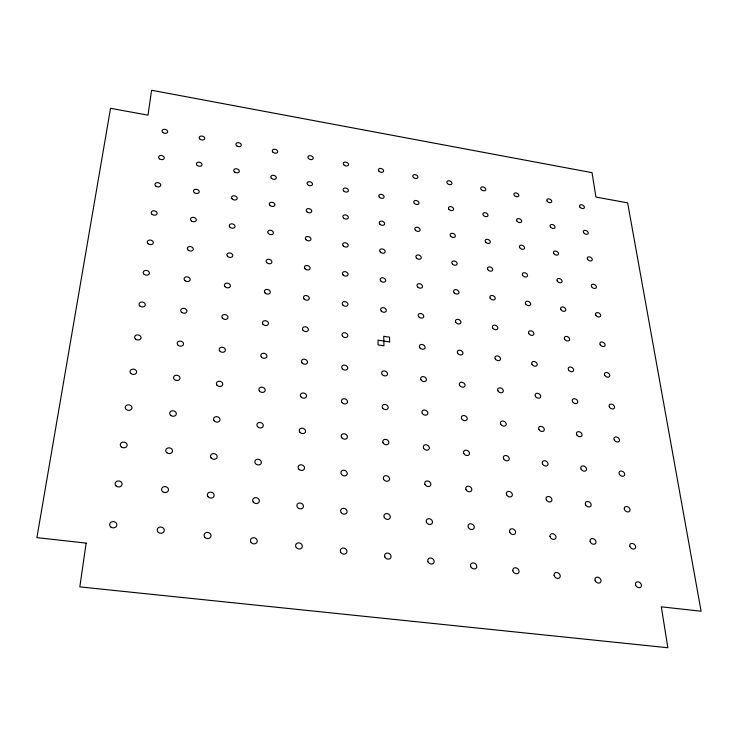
<?xml version="1.0" encoding="UTF-8"?>
<svg xmlns="http://www.w3.org/2000/svg" width="738" height="738" viewBox="0 0 738 738"><rect width="100%" height="100%" fill="white"/><g stroke="black" fill="none" stroke-linecap="round" stroke-linejoin="round"><path stroke-width="1.11" d="M86.152 543.113L79.824 586.894L667.853 647.743L661.322 606.83L701.1 611.23L627.641 202.858L595.926 197.064L592.033 172.664L151.594 90.257L147.997 115.156L110.543 108.302L36.9 537.651L86.152 543.113M389.627 341.915L378.022 340.163L378.087 344.932L383.917 345.808L383.742 336.297L389.526 337.174L389.627 341.915M300.947 396.832A3.164 2.546 20.1 0 0 306.288 396.998A3.164 2.546 20.1 0 0 303.134 392.976A3.164 2.546 20.1 0 0 300.947 396.832M302.017 362.893A3.109 2.445 19.6 0 0 307.248 363.096A3.109 2.445 19.6 0 0 304.157 359.203A3.109 2.445 19.6 0 0 302.017 362.893M303.032 330.273A3.044 2.352 19.2 0 0 308.17 330.513A3.044 2.352 19.2 0 0 305.135 326.75A3.044 2.352 19.2 0 0 303.032 330.273M342.321 368.76A3.081 2.417 22 0 0 347.469 368.954A3.081 2.417 22 0 0 344.342 365.079A3.081 2.417 22 0 0 342.321 368.76M342.072 402.57A3.146 2.509 22.7 0 0 347.321 402.736A3.146 2.509 22.7 0 0 344.129 398.732A3.146 2.509 22.7 0 0 342.072 402.57M341.814 437.772A3.21 2.62 23.6 0 0 347.174 437.892A3.21 2.62 23.6 0 0 343.917 433.75A3.21 2.62 23.6 0 0 341.814 437.772M382.275 374.572A3.063 2.38 24.3 0 0 387.339 374.756A3.063 2.38 24.3 0 0 384.166 370.9A3.063 2.38 24.3 0 0 382.275 374.572M382.819 408.262A3.118 2.482 25.2 0 0 387.994 408.418A3.118 2.482 25.2 0 0 384.756 404.433A3.118 2.482 25.2 0 0 382.819 408.262M382.985 442.671A3.183 2.583 26.4 0 0 388.28 443.99A3.183 2.583 26.4 0 0 386.168 439.433A3.183 2.583 26.4 0 0 382.985 442.671M299.84 432.164A3.229 2.657 20.7 0 0 305.292 432.293A3.229 2.657 20.7 0 0 302.073 428.132A3.229 2.657 20.7 0 0 299.84 432.164M178.218 345.356A3.21 2.528 12.1 0 0 183.467 344.434A3.21 2.528 12.1 0 0 179.399 341.141A3.21 2.528 12.1 0 0 178.218 345.356M219.712 350.919A3.164 2.5 14.6 0 0 225.118 351.14A3.164 2.5 14.6 0 0 222.11 347.211A3.164 2.5 14.6 0 0 219.712 350.919M261.353 356.98A3.136 2.472 17.1 0 0 266.676 357.192A3.136 2.472 17.1 0 0 263.623 353.281A3.136 2.472 17.1 0 0 261.353 356.98M174.574 379.664A3.275 2.629 11.6 0 0 179.943 378.659A3.275 2.629 11.6 0 0 175.792 375.273A3.275 2.629 11.6 0 0 174.574 379.664M216.944 385.088A3.229 2.601 14.4 0 0 222.461 385.273A3.229 2.601 14.4 0 0 219.398 381.214A3.229 2.601 14.4 0 0 216.944 385.088M259.453 391.029A3.201 2.574 17.3 0 0 264.887 391.205A3.201 2.574 17.3 0 0 261.769 387.164A3.201 2.574 17.3 0 0 259.453 391.029M170.773 415.42A3.339 2.74 11 0 0 176.262 414.332A3.339 2.74 11 0 0 172.028 410.835A3.339 2.74 11 0 0 170.773 415.42M214.057 420.697A3.293 2.712 14.3 0 0 219.703 420.835A3.293 2.712 14.3 0 0 216.566 416.638A3.293 2.712 14.3 0 0 214.057 420.697M257.47 426.499A3.266 2.684 17.5 0 0 263.023 426.638A3.266 2.684 17.5 0 0 259.85 422.45A3.266 2.684 17.5 0 0 257.47 426.499M420.891 379.636A3.044 2.352 26.4 0 0 425.918 380.928A3.044 2.352 26.4 0 0 423.833 376.703A3.044 2.352 26.4 0 0 420.891 379.636M459.571 385.264A3.026 2.315 28.3 0 0 464.553 386.555A3.026 2.315 28.3 0 0 462.403 382.339A3.026 2.315 28.3 0 0 459.571 385.264M497.929 390.854A3.017 2.279 30 0 0 502.855 392.127A3.017 2.279 30 0 0 500.65 387.93A3.017 2.279 30 0 0 497.929 390.854M422.201 413.188A3.1 2.445 27.5 0 0 427.33 414.488A3.1 2.445 27.5 0 0 425.199 410.116A3.1 2.445 27.5 0 0 422.201 413.188M461.637 418.704A3.09 2.398 29.5 0 0 466.711 419.996A3.09 2.398 29.5 0 0 464.516 415.632A3.09 2.398 29.5 0 0 461.637 418.704M500.733 424.166A3.081 2.362 31.3 0 0 505.751 425.448A3.081 2.362 31.3 0 0 503.491 421.103A3.081 2.362 31.3 0 0 500.733 424.166M423.566 448.104A3.173 2.537 28.8 0 0 428.796 449.414A3.173 2.537 28.8 0 0 426.629 444.876A3.173 2.537 28.8 0 0 423.566 448.104M463.787 453.483A3.155 2.5 31 0 0 468.962 454.783A3.155 2.5 31 0 0 466.72 450.263A3.155 2.5 31 0 0 463.787 453.483M503.639 458.815A3.146 2.454 32.9 0 0 508.759 460.097A3.146 2.454 32.9 0 0 506.452 455.604A3.146 2.454 32.9 0 0 503.639 458.815M191.437 220.957A2.97 2.159 13.4 0 0 196.271 220.321A2.97 2.159 13.4 0 0 192.498 217.378A2.97 2.159 13.4 0 0 191.437 220.957M229.749 226.935A2.943 2.14 15.1 0 0 234.749 227.286A2.943 2.14 15.1 0 0 231.944 223.826A2.943 2.14 15.1 0 0 229.749 226.935M268.254 233.346A2.906 2.122 16.8 0 0 273.171 233.688A2.906 2.122 16.8 0 0 270.339 230.238A2.906 2.122 16.8 0 0 268.254 233.346M305.883 239.619A2.887 2.094 18.5 0 0 310.726 239.951A2.887 2.094 18.5 0 0 307.857 236.511A2.887 2.094 18.5 0 0 305.883 239.619M343.216 245.837A2.86 2.076 20.2 0 0 347.995 246.16A2.86 2.076 20.2 0 0 345.089 242.737A2.86 2.076 20.2 0 0 343.216 245.837M380.264 252.009A2.841 2.048 21.9 0 0 384.968 252.322A2.841 2.048 21.9 0 0 382.035 248.909A2.841 2.048 21.9 0 0 380.264 252.009M416.49 258.042A2.823 2.02 23.4 0 0 421.121 258.346A2.823 2.02 23.4 0 0 418.151 254.951A2.823 2.02 23.4 0 0 416.49 258.042M452.44 264.029A2.804 2.002 24.9 0 0 457.006 264.324A2.804 2.002 24.9 0 0 454.008 260.948A2.804 2.002 24.9 0 0 452.44 264.029M487.735 269.444A2.786 1.974 26.3 0 0 492.311 270.68A2.786 1.974 26.3 0 0 490.281 267.008A2.786 1.974 26.3 0 0 487.735 269.444M188.328 250.274A3.026 2.242 13.1 0 0 193.255 249.573A3.026 2.242 13.1 0 0 189.408 246.547A3.026 2.242 13.1 0 0 188.328 250.274M227.387 256.169A2.998 2.223 15 0 0 232.479 256.492A2.998 2.223 15 0 0 229.629 252.922A2.998 2.223 15 0 0 227.387 256.169M266.621 262.507A2.961 2.196 16.9 0 0 271.639 262.82A2.961 2.196 16.9 0 0 268.752 259.269A2.961 2.196 16.9 0 0 266.621 262.507M304.969 268.706A2.934 2.177 18.7 0 0 309.905 269.01A2.934 2.177 18.7 0 0 306.98 265.468A2.934 2.177 18.7 0 0 304.969 268.706M343.004 274.85A2.915 2.149 20.6 0 0 347.866 275.145A2.915 2.149 20.6 0 0 344.914 271.621A2.915 2.149 20.6 0 0 343.004 274.85M380.743 280.957A2.887 2.122 22.3 0 0 385.531 281.233A2.887 2.122 22.3 0 0 382.542 277.728A2.887 2.122 22.3 0 0 380.743 280.957M417.625 286.916A2.869 2.103 24 0 0 422.339 287.193A2.869 2.103 24 0 0 419.313 283.687A2.869 2.103 24 0 0 417.625 286.916M454.221 292.829A2.86 2.076 25.6 0 0 458.87 293.097A2.86 2.076 25.6 0 0 455.816 289.61A2.86 2.076 25.6 0 0 454.221 292.829M490.143 298.143A2.841 2.039 27.1 0 0 494.801 299.397A2.841 2.039 27.1 0 0 492.735 295.597A2.841 2.039 27.1 0 0 490.143 298.143M185.09 280.735A3.081 2.325 12.8 0 0 190.118 279.97A3.081 2.325 12.8 0 0 186.207 276.851A3.081 2.325 12.8 0 0 185.09 280.735M224.924 286.529A3.053 2.306 14.9 0 0 230.118 286.824A3.053 2.306 14.9 0 0 227.221 283.143A3.053 2.306 14.9 0 0 224.924 286.529M264.933 292.792A3.017 2.288 16.9 0 0 270.043 293.069A3.017 2.288 16.9 0 0 267.11 289.407A3.017 2.288 16.9 0 0 264.933 292.792M304.019 298.908A2.989 2.26 19 0 0 309.056 299.176A2.989 2.26 19 0 0 306.076 295.523A2.989 2.26 19 0 0 304.019 298.908M342.783 304.969A2.97 2.232 21 0 0 347.746 305.237A2.97 2.232 21 0 0 344.729 301.593A2.97 2.232 21 0 0 342.783 304.969M381.232 310.984A2.943 2.205 22.9 0 0 386.112 311.242A2.943 2.205 22.9 0 0 383.059 307.617A2.943 2.205 22.9 0 0 381.232 310.984M418.797 316.86A2.924 2.177 24.7 0 0 423.603 317.109A2.924 2.177 24.7 0 0 420.522 313.502A2.924 2.177 24.7 0 0 418.797 316.86M455.678 322.119A2.906 2.149 26.4 0 0 460.475 323.392A2.906 2.149 26.4 0 0 458.409 319.453A2.906 2.149 26.4 0 0 455.678 322.119M492.643 327.903A2.897 2.122 27.9 0 0 497.384 329.166A2.897 2.122 27.9 0 0 495.272 325.246A2.897 2.122 27.9 0 0 492.643 327.903M522.615 275.256A2.777 1.946 27.6 0 0 527.153 276.482A2.777 1.946 27.6 0 0 525.069 272.829A2.777 1.946 27.6 0 0 522.615 275.256M557.245 281.03A2.768 1.919 28.9 0 0 561.738 282.248A2.768 1.919 28.9 0 0 559.607 278.595A2.768 1.919 28.9 0 0 557.245 281.03M591.627 286.759A2.758 1.891 30 0 0 596.073 287.968A2.758 1.891 30 0 0 593.887 284.333A2.758 1.891 30 0 0 591.627 286.759M525.64 303.881A2.832 2.011 28.4 0 0 530.253 305.126A2.832 2.011 28.4 0 0 528.131 301.344A2.832 2.011 28.4 0 0 525.64 303.881M560.871 309.582A2.814 1.983 29.7 0 0 565.437 310.809A2.814 1.983 29.7 0 0 563.26 307.045A2.814 1.983 29.7 0 0 560.871 309.582M595.843 315.237A2.804 1.956 30.9 0 0 600.363 316.454A2.804 1.956 30.9 0 0 598.14 312.7A2.804 1.956 30.9 0 0 595.843 315.237M528.777 333.567A2.887 2.085 29.4 0 0 533.473 334.812A2.887 2.085 29.4 0 0 531.305 330.901A2.887 2.085 29.4 0 0 528.777 333.567M564.635 339.176A2.869 2.057 30.7 0 0 569.275 340.412A2.869 2.057 30.7 0 0 567.052 336.519A2.869 2.057 30.7 0 0 564.635 339.176M600.206 344.747A2.86 2.02 31.9 0 0 604.809 345.965A2.86 2.02 31.9 0 0 602.531 342.091A2.86 2.02 31.9 0 0 600.206 344.747M535.41 396.306A2.998 2.242 31.6 0 0 540.271 397.57A2.998 2.242 31.6 0 0 538.011 393.391A2.998 2.242 31.6 0 0 535.41 396.306M572.568 401.721A2.989 2.205 33 0 0 577.393 402.966A2.989 2.205 33 0 0 575.068 398.806A2.989 2.205 33 0 0 572.568 401.721M609.431 407.09A2.989 2.168 34.2 0 0 614.2 408.326A2.989 2.168 34.2 0 0 611.82 404.184A2.989 2.168 34.2 0 0 609.431 407.09M538.915 429.507A3.063 2.325 32.9 0 0 543.878 430.771A3.063 2.325 32.9 0 0 541.554 426.453A3.063 2.325 32.9 0 0 538.915 429.507M576.775 434.802A3.063 2.288 34.4 0 0 581.682 436.057A3.063 2.288 34.4 0 0 579.302 431.748A3.063 2.288 34.4 0 0 576.775 434.802M614.311 440.051A3.053 2.242 35.6 0 0 619.164 441.296A3.053 2.242 35.6 0 0 616.728 437.007A3.053 2.242 35.6 0 0 614.311 440.051M542.559 464.017A3.136 2.408 34.5 0 0 547.614 465.291A3.136 2.408 34.5 0 0 545.244 460.816A3.136 2.408 34.5 0 0 542.559 464.017M581.138 469.184A3.127 2.371 35.9 0 0 586.138 470.438A3.127 2.371 35.9 0 0 583.703 465.982A3.127 2.371 35.9 0 0 581.138 469.184M619.376 474.294A3.118 2.325 37.1 0 0 624.33 475.549A3.118 2.325 37.1 0 0 621.839 471.112A3.118 2.325 37.1 0 0 619.376 474.294M420.023 347.949A2.98 2.26 25.4 0 0 424.922 348.17A2.98 2.26 25.4 0 0 421.776 344.443A2.98 2.26 25.4 0 0 420.023 347.949M457.588 353.096A2.97 2.232 27.2 0 0 462.477 354.369A2.97 2.232 27.2 0 0 460.374 350.301A2.97 2.232 27.2 0 0 457.588 353.096M495.235 358.788A2.952 2.196 28.9 0 0 500.069 360.052A2.952 2.196 28.9 0 0 497.91 356.002A2.952 2.196 28.9 0 0 495.235 358.788M532.033 364.351A2.943 2.159 30.4 0 0 536.812 365.605A2.943 2.159 30.4 0 0 534.589 361.565A2.943 2.159 30.4 0 0 532.033 364.351M568.528 369.867A2.934 2.131 31.8 0 0 573.26 371.113A2.934 2.131 31.8 0 0 570.991 367.09A2.934 2.131 31.8 0 0 568.528 369.867M604.736 375.338A2.924 2.094 33 0 0 609.422 376.574A2.924 2.094 33 0 0 607.088 372.57A2.924 2.094 33 0 0 604.736 375.338M342.552 336.251A3.026 2.325 21.4 0 0 347.607 336.482A3.026 2.325 21.4 0 0 344.535 332.727A3.026 2.325 21.4 0 0 342.552 336.251M222.369 318.087A3.109 2.398 14.7 0 0 227.673 318.346A3.109 2.398 14.7 0 0 224.712 314.545A3.109 2.398 14.7 0 0 222.369 318.087M262.977 324.222A3.072 2.38 17 0 0 268.189 324.471A3.072 2.38 17 0 0 265.2 320.689A3.072 2.38 17 0 0 262.977 324.222M181.723 312.405A3.146 2.426 12.4 0 0 186.862 311.556A3.146 2.426 12.4 0 0 182.867 308.364A3.146 2.426 12.4 0 0 181.723 312.405M200.127 139.251A2.814 1.928 14 0 0 204.684 138.772A2.814 1.928 14 0 0 201.105 136.05A2.814 1.928 14 0 0 200.127 139.251M236.833 145.866A2.786 1.919 15.4 0 0 241.308 145.386A2.786 1.919 15.4 0 0 237.719 142.674A2.786 1.919 15.4 0 0 236.833 145.866M272.792 152A2.758 1.9 16.8 0 0 277.451 152.406A2.758 1.9 16.8 0 0 274.757 149.251A2.758 1.9 16.8 0 0 272.792 152M308.429 158.43A2.74 1.882 18.2 0 0 313.023 158.827A2.74 1.882 18.2 0 0 310.292 155.681A2.74 1.882 18.2 0 0 308.429 158.43M343.816 164.814A2.712 1.863 19.5 0 0 348.336 165.211A2.712 1.863 19.5 0 0 345.587 162.065A2.712 1.863 19.5 0 0 343.816 164.814M378.945 171.161A2.694 1.845 20.9 0 0 383.409 171.539A2.694 1.845 20.9 0 0 380.624 168.412A2.694 1.845 20.9 0 0 378.945 171.161M413.317 177.36A2.675 1.817 22.1 0 0 417.717 177.738A2.675 1.817 22.1 0 0 414.904 174.62A2.675 1.817 22.1 0 0 413.317 177.36M447.449 183.522A2.657 1.799 23.4 0 0 451.785 183.891A2.657 1.799 23.4 0 0 448.953 180.782A2.657 1.799 23.4 0 0 447.449 183.522M481.351 189.638A2.648 1.78 24.6 0 0 485.632 189.998A2.648 1.78 24.6 0 0 482.763 186.898A2.648 1.78 24.6 0 0 481.351 189.638M514.524 195.625A2.629 1.762 25.7 0 0 518.74 195.976A2.629 1.762 25.7 0 0 515.853 192.886A2.629 1.762 25.7 0 0 514.524 195.625M547.098 201.087A2.62 1.734 26.8 0 0 551.369 202.286A2.62 1.734 26.8 0 0 549.358 198.956A2.62 1.734 26.8 0 0 547.098 201.087M579.828 207A2.611 1.716 27.8 0 0 584.053 208.181A2.611 1.716 27.8 0 0 582.005 204.86A2.611 1.716 27.8 0 0 579.828 207M197.332 165.506A2.869 2.002 13.8 0 0 201.981 164.98A2.869 2.002 13.8 0 0 198.338 162.185A2.869 2.002 13.8 0 0 197.332 165.506M234.712 172.083A2.841 1.983 15.3 0 0 239.278 171.548A2.841 1.983 15.3 0 0 235.625 168.762A2.841 1.983 15.3 0 0 234.712 172.083M271.335 178.153A2.814 1.965 16.8 0 0 276.077 178.541A2.814 1.965 16.8 0 0 273.337 175.284A2.814 1.965 16.8 0 0 271.335 178.153M307.608 184.537A2.786 1.946 18.3 0 0 312.285 184.915A2.786 1.946 18.3 0 0 309.508 181.677A2.786 1.946 18.3 0 0 307.608 184.537M343.622 190.874A2.758 1.928 19.7 0 0 348.225 191.243A2.758 1.928 19.7 0 0 345.421 188.015A2.758 1.928 19.7 0 0 343.622 190.874M379.369 197.166A2.74 1.91 21.2 0 0 383.908 197.526A2.74 1.91 21.2 0 0 381.076 194.306A2.74 1.91 21.2 0 0 379.369 197.166M414.341 203.319A2.721 1.882 22.5 0 0 418.815 203.67A2.721 1.882 22.5 0 0 415.946 200.468A2.721 1.882 22.5 0 0 414.341 203.319M449.055 209.435A2.703 1.863 23.8 0 0 453.464 209.776A2.703 1.863 23.8 0 0 450.577 206.575A2.703 1.863 23.8 0 0 449.055 209.435M483.528 215.496A2.694 1.845 25.1 0 0 487.883 215.837A2.694 1.845 25.1 0 0 484.958 212.655A2.694 1.845 25.1 0 0 483.528 215.496M516.877 220.93A2.675 1.817 26.3 0 0 521.259 222.147A2.675 1.817 26.3 0 0 519.257 218.706A2.675 1.817 26.3 0 0 516.877 220.93M550.373 226.834A2.666 1.79 27.4 0 0 554.708 228.033A2.666 1.79 27.4 0 0 552.661 224.601A2.666 1.79 27.4 0 0 550.373 226.834M583.629 232.682A2.657 1.771 28.5 0 0 587.928 233.881A2.657 1.771 28.5 0 0 585.834 230.459A2.657 1.771 28.5 0 0 583.629 232.682M194.445 192.719A2.915 2.076 13.6 0 0 199.177 192.138A2.915 2.076 13.6 0 0 195.478 189.269A2.915 2.076 13.6 0 0 194.445 192.719M232.036 198.771A2.887 2.057 15.2 0 0 236.935 199.149A2.887 2.057 15.2 0 0 234.186 195.782A2.887 2.057 15.2 0 0 232.036 198.771M269.822 205.247A2.86 2.039 16.8 0 0 274.647 205.616A2.86 2.039 16.8 0 0 271.861 202.267A2.86 2.039 16.8 0 0 269.822 205.247M306.759 211.575A2.832 2.02 18.4 0 0 311.519 211.935A2.832 2.02 18.4 0 0 308.696 208.596A2.832 2.02 18.4 0 0 306.759 211.575M343.419 217.867A2.814 2.002 20 0 0 348.115 218.208A2.814 2.002 20 0 0 345.255 214.887A2.814 2.002 20 0 0 343.419 217.867M379.812 224.103A2.786 1.974 21.5 0 0 384.433 224.435A2.786 1.974 21.5 0 0 381.546 221.123A2.786 1.974 21.5 0 0 379.812 224.103M415.393 230.201A2.768 1.956 22.9 0 0 419.95 230.524A2.768 1.956 22.9 0 0 417.035 227.23A2.768 1.956 22.9 0 0 415.393 230.201M450.715 236.252A2.758 1.928 24.3 0 0 455.208 236.575A2.758 1.928 24.3 0 0 452.265 233.282A2.758 1.928 24.3 0 0 450.715 236.252M485.788 242.258A2.74 1.9 25.7 0 0 490.207 242.571A2.74 1.9 25.7 0 0 487.237 239.296A2.74 1.9 25.7 0 0 485.788 242.258M519.7 247.617A2.721 1.882 26.9 0 0 524.155 248.844A2.721 1.882 26.9 0 0 522.117 245.293A2.721 1.882 26.9 0 0 519.7 247.617M553.749 253.457A2.712 1.854 28.1 0 0 558.159 254.675A2.712 1.854 28.1 0 0 556.074 251.132A2.712 1.854 28.1 0 0 553.749 253.457M587.559 259.259A2.703 1.827 29.2 0 0 591.931 260.459A2.703 1.827 29.2 0 0 589.791 256.935A2.703 1.827 29.2 0 0 587.559 259.259M162.96 132.545A2.851 1.946 12.7 0 0 167.609 132.074A2.851 1.946 12.7 0 0 164.039 129.344A2.851 1.946 12.7 0 0 162.96 132.545M159.482 158.836A2.897 2.02 12.4 0 0 164.223 158.319A2.897 2.02 12.4 0 0 160.58 155.515A2.897 2.02 12.4 0 0 159.482 158.836M155.866 186.114A2.952 2.094 12 0 0 160.7 185.542A2.952 2.094 12 0 0 157 182.655A2.952 2.094 12 0 0 155.866 186.114M152.12 214.407A3.007 2.177 11.7 0 0 157.046 213.78A3.007 2.177 11.7 0 0 153.283 210.819A3.007 2.177 11.7 0 0 152.12 214.407M148.227 243.798A3.063 2.26 11.2 0 0 153.264 243.106A3.063 2.26 11.2 0 0 149.427 240.062A3.063 2.26 11.2 0 0 148.227 243.798M144.178 274.342A3.118 2.352 10.8 0 0 149.325 273.577A3.118 2.352 10.8 0 0 145.414 270.449A3.118 2.352 10.8 0 0 144.178 274.342M139.98 306.095A3.183 2.445 10.2 0 0 145.229 305.264A3.183 2.445 10.2 0 0 141.244 302.045A3.183 2.445 10.2 0 0 139.98 306.095M135.598 339.157A3.247 2.546 9.6 0 0 140.967 338.235A3.247 2.546 9.6 0 0 136.899 334.932A3.247 2.546 9.6 0 0 135.598 339.157M131.041 373.585A3.312 2.648 8.8 0 0 136.521 372.589A3.312 2.648 8.8 0 0 132.379 369.175A3.312 2.648 8.8 0 0 131.041 373.585M126.281 409.479A3.386 2.768 7.9 0 0 131.899 408.391A3.386 2.768 7.9 0 0 127.674 404.876A3.386 2.768 7.9 0 0 126.281 409.479M121.327 446.933A3.459 2.887 6.8 0 0 127.065 445.752A3.459 2.887 6.8 0 0 122.757 442.127A3.459 2.887 6.8 0 0 121.327 446.933M166.816 452.726A3.404 2.86 10.3 0 0 172.424 451.536A3.404 2.86 10.3 0 0 168.098 447.929A3.404 2.86 10.3 0 0 166.816 452.726M211.05 457.828A3.367 2.832 14.1 0 0 216.815 457.92A3.367 2.832 14.1 0 0 213.623 453.575A3.367 2.832 14.1 0 0 211.05 457.828M255.413 463.473A3.33 2.804 17.8 0 0 261.077 463.565A3.33 2.804 17.8 0 0 257.839 459.239A3.33 2.804 17.8 0 0 255.413 463.473M298.687 468.99A3.303 2.768 21.4 0 0 304.259 469.073A3.303 2.768 21.4 0 0 300.975 464.765A3.303 2.768 21.4 0 0 298.687 468.99M341.546 474.451A3.275 2.731 24.8 0 0 347.017 474.525A3.275 2.731 24.8 0 0 343.696 470.235A3.275 2.731 24.8 0 0 341.546 474.451M383.575 479.174A3.256 2.684 27.8 0 0 388.972 480.503A3.256 2.684 27.8 0 0 386.823 475.77A3.256 2.684 27.8 0 0 383.575 479.174M424.987 484.451A3.238 2.638 30.4 0 0 430.328 485.77A3.238 2.638 30.4 0 0 428.105 481.056A3.238 2.638 30.4 0 0 424.987 484.451M466.019 489.681A3.229 2.592 32.7 0 0 471.296 490.991A3.229 2.592 32.7 0 0 469.008 486.296A3.229 2.592 32.7 0 0 466.019 489.681M506.674 494.866A3.22 2.546 34.7 0 0 511.886 496.157A3.22 2.546 34.7 0 0 509.524 491.49A3.22 2.546 34.7 0 0 506.674 494.866M546.351 499.921A3.21 2.5 36.3 0 0 551.507 501.203A3.21 2.5 36.3 0 0 549.081 496.563A3.21 2.5 36.3 0 0 546.351 499.921M585.677 504.94A3.201 2.454 37.7 0 0 590.778 506.203A3.201 2.454 37.7 0 0 588.287 501.582A3.201 2.454 37.7 0 0 585.677 504.94M624.348 509.192A3.201 2.408 38.8 0 0 629.237 511.6A3.201 2.408 38.8 0 0 627.89 506.84A3.201 2.408 38.8 0 0 624.348 509.192M116.143 486.056A3.533 3.017 5.4 0 0 122.019 484.765A3.533 3.017 5.4 0 0 117.619 481.019A3.533 3.017 5.4 0 0 116.143 486.056M162.674 491.674A3.478 2.989 9.5 0 0 168.412 490.373A3.478 2.989 9.5 0 0 164.002 486.656A3.478 2.989 9.5 0 0 162.674 491.674M207.913 496.582A3.441 2.961 13.8 0 0 213.808 496.628A3.441 2.961 13.8 0 0 210.551 492.117A3.441 2.961 13.8 0 0 207.913 496.582M253.254 502.061A3.395 2.924 18.3 0 0 259.047 502.098A3.395 2.924 18.3 0 0 255.745 497.615A3.395 2.924 18.3 0 0 253.254 502.061M297.479 507.403A3.367 2.887 22.5 0 0 303.17 507.43A3.367 2.887 22.5 0 0 299.822 502.975A3.367 2.887 22.5 0 0 297.479 507.403M341.26 512.689A3.349 2.841 26.3 0 0 346.86 512.716A3.349 2.841 26.3 0 0 343.456 508.279A3.349 2.841 26.3 0 0 341.26 512.689M384.184 517.218A3.33 2.795 29.6 0 0 389.701 518.556A3.33 2.795 29.6 0 0 387.505 513.639A3.33 2.795 29.6 0 0 384.184 517.218M426.472 522.338A3.312 2.749 32.4 0 0 431.924 523.657A3.312 2.749 32.4 0 0 429.645 518.768A3.312 2.749 32.4 0 0 426.472 522.338M468.344 527.402A3.303 2.694 34.8 0 0 473.731 528.712A3.303 2.694 34.8 0 0 471.388 523.842A3.303 2.694 34.8 0 0 468.344 527.402M509.829 532.412A3.293 2.648 36.7 0 0 515.152 533.712A3.293 2.648 36.7 0 0 512.735 528.869A3.293 2.648 36.7 0 0 509.829 532.412M550.022 536.563A3.284 2.592 38.3 0 0 555.059 539.054A3.284 2.592 38.3 0 0 553.86 534.063A3.284 2.592 38.3 0 0 550.022 536.563M590.105 541.415A3.284 2.546 39.6 0 0 595.123 543.888A3.284 2.546 39.6 0 0 593.832 538.925A3.284 2.546 39.6 0 0 590.105 541.415M629.828 546.231A3.275 2.491 40.7 0 0 634.809 548.685A3.275 2.491 40.7 0 0 633.425 543.74A3.275 2.491 40.7 0 0 629.828 546.231M110.728 526.95A3.616 3.155 3.5 0 0 116.752 525.539A3.616 3.155 3.5 0 0 112.259 521.674A3.616 3.155 3.5 0 0 110.728 526.95M158.347 532.375A3.561 3.127 8.3 0 0 164.223 530.963A3.561 3.127 8.3 0 0 159.722 527.126A3.561 3.127 8.3 0 0 158.347 532.375M204.629 537.061A3.515 3.1 13.6 0 0 210.662 537.061A3.515 3.1 13.6 0 0 207.341 532.375A3.515 3.1 13.6 0 0 204.629 537.061M251.012 542.347A3.469 3.063 18.9 0 0 256.935 542.338A3.469 3.063 18.9 0 0 253.558 537.688A3.469 3.063 18.9 0 0 251.012 542.347M296.224 547.504A3.441 3.017 23.9 0 0 302.036 547.485A3.441 3.017 23.9 0 0 298.613 542.854A3.441 3.017 23.9 0 0 296.224 547.504M340.541 551.867A3.422 2.97 28.3 0 0 346.251 553.214A3.422 2.97 28.3 0 0 344.083 548.076A3.422 2.97 28.3 0 0 340.541 551.867M384.83 556.922A3.404 2.915 32 0 0 390.457 558.26A3.404 2.915 32 0 0 388.216 553.149A3.404 2.915 32 0 0 384.83 556.922M428.012 561.849A3.395 2.86 34.9 0 0 433.584 563.168A3.395 2.86 34.9 0 0 431.26 558.085A3.395 2.86 34.9 0 0 428.012 561.849M470.779 566.729A3.386 2.804 37.3 0 0 476.278 568.039A3.386 2.804 37.3 0 0 473.87 562.983A3.386 2.804 37.3 0 0 470.779 566.729M512.836 570.778A3.376 2.749 39.1 0 0 518.011 573.343A3.376 2.749 39.1 0 0 516.877 568.122A3.376 2.749 39.1 0 0 512.836 570.778M554.127 575.492A3.376 2.694 40.6 0 0 559.275 578.038A3.376 2.694 40.6 0 0 558.039 572.845A3.376 2.694 40.6 0 0 554.127 575.492M595.022 580.169A3.367 2.638 41.8 0 0 600.142 582.697A3.367 2.638 41.8 0 0 598.813 577.522A3.367 2.638 41.8 0 0 595.022 580.169M635.529 584.791A3.367 2.583 42.8 0 0 640.612 587.31A3.367 2.583 42.8 0 0 639.191 582.162A3.367 2.583 42.8 0 0 635.529 584.791"/></g></svg>
